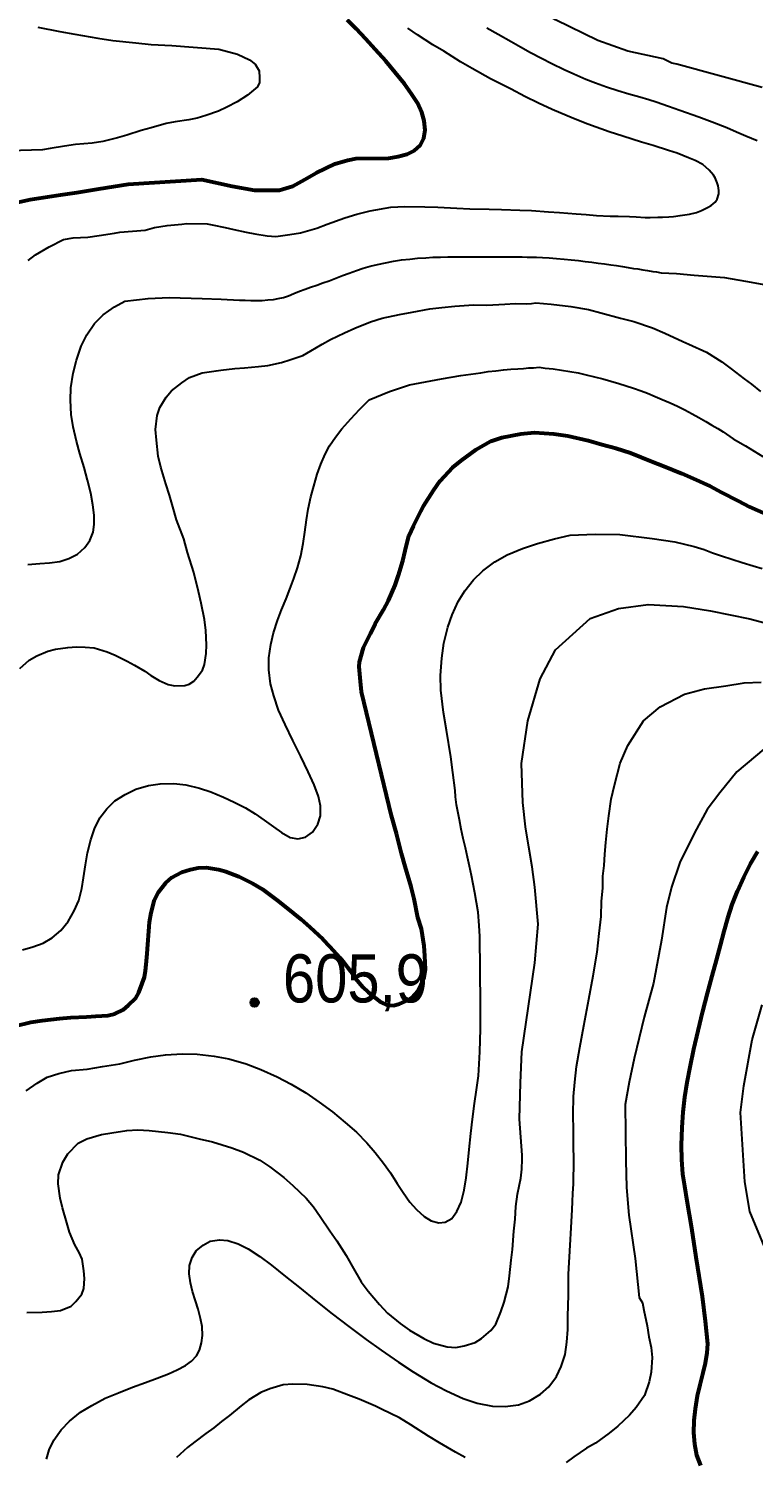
# Model space of a CAD drawing. Header units: metres. Extents: x 552626 to 559174, y 1843804 to 1852371.
# Drawn here: x 558302 to 558558, y 1847357 to 1847861 of the extents above; entities that cross this region are included whole.
import ezdxf

# ---------------------------------------------------------------- set-up
doc = ezdxf.new("R2010")
doc.units = ezdxf.units.M
doc.header["$LTSCALE"] = 6.8
for name, color, linetype, lineweight in [('1', 7, 'Continuous', 25), ('2', 7, 'Continuous', 53), ('5', 7, 'Continuous', 25)]:
    doc.layers.add(name, color=color, linetype=linetype, lineweight=lineweight)

msp = doc.modelspace()

# ---------------------------------------------------------------- hatches: boundary and pattern name
at = {"layer": '5'}
msp.add_hatch(color=256, dxfattribs=at).paths.add_polyline_path([(558383.73, 1847517.33, 1), (558380.73, 1847517.33, 1)])

# ---------------------------------------------------------------- linework, layer by layer
at = {"layer": '1'}
for points in [[(558513.98, 1847853.14), (558503.44, 1847856.88), (558488.45, 1847864.16), (558479.03, 1847870.02), (558458, 1847881.88), (558446.52, 1847888.92), (558437.15, 1847895.43), (558423.82, 1847907.41), (558409.61, 1847919.15), (558400.16, 1847926.42), (558393.88, 1847930.71), (558379.07, 1847936.47), (558363.18, 1847938.25), (558350.44, 1847941.67), (558340.69, 1847944.79), (558332.33, 1847947.05), (558321.95, 1847953.44), (558314.17, 1847959.62), (558302.57, 1847967.68), (558287.58, 1847977.27), (558280.65, 1847982.28), (558272.08, 1847993.5), (558267.96, 1848000)], [(558305.69, 1847861.67), (558313.43, 1847860.14), (558318.78, 1847859.18), (558326.92, 1847857.79), (558332.25, 1847856.98), (558340.34, 1847856.08), (558345.72, 1847855.54), (558353.01, 1847855.13), (558369.63, 1847853.81), (558376.16, 1847852.1), (558380.47, 1847850.14), (558382.43, 1847848.57), (558383.87, 1847846.21), (558384, 1847843.72), (558384, 1847842.15), (558383.21, 1847840.58), (558379.69, 1847837.57), (558376.07, 1847835.32), (558372.46, 1847833.41), (558369.55, 1847832), (558364.99, 1847830.39), (558362.02, 1847829.47), (558359.01, 1847828.87), (558354.18, 1847828.23), (558351.01, 1847827.62), (558345.78, 1847826.11), (558342.15, 1847825.11), (558337.1, 1847823.45)], [(558512.18, 1847823.18), (558507.43, 1847824.71), (558499.88, 1847827.42), (558494.75, 1847829.41), (558487.24, 1847832.54), (558482.49, 1847834.82), (558477.64, 1847837.17), (558472.78, 1847839.69), (558465.54, 1847843.35), (558459.05, 1847847.01), (558454.86, 1847849.44), (558449.03, 1847853.18), (558445.11, 1847855.39), (558439.72, 1847858.93), (558436.37, 1847861.29)], [(558559.62, 1847821.52), (558555.66, 1847823.12), (558552.31, 1847824.56), (558548.92, 1847826.06), (558543.81, 1847828.06), (558539.05, 1847829.86), (558532.32, 1847832.26), (558528.31, 1847833.68), (558523.95, 1847835.19), (558521.36, 1847835.97), (558518.22, 1847836.9), (558514.3, 1847838.01), (558510.4, 1847839.21), (558506.4, 1847840.49), (558502.57, 1847841.89), (558499.18, 1847843.21), (558494.98, 1847845.01), (558491.48, 1847846.62), (558487.15, 1847848.69), (558483.51, 1847850.58), (558479.66, 1847852.59), (558476.13, 1847854.58), (558472.85, 1847856.4), (558468.27, 1847858.99), (558464.19, 1847861.31)], [(558561.44, 1847840.31), (558531.3, 1847848.57), (558529.51, 1847848.95), (558526.51, 1847850.43), (558513.98, 1847853.14)], [(558337.1, 1847823.45), (558333.88, 1847822.58), (558328.7, 1847821.32), (558324.94, 1847820.72), (558319.01, 1847820.21), (558315.09, 1847819.59), (558310.02, 1847818.84), (558307.42, 1847818.37), (558287.86, 1847817.79)], [(558358.31, 1847792.29), (558365.55, 1847792.2), (558367.25, 1847791.9), (558371.85, 1847790.93), (558374.85, 1847790.19), (558379.29, 1847789.21), (558382.26, 1847788.63), (558386.66, 1847787.97), (558389.76, 1847787.75), (558394.67, 1847788.48), (558398.43, 1847789.08), (558404.15, 1847790.65), (558407.81, 1847792.07), (558414.05, 1847794.28), (558418.38, 1847795.61), (558423.07, 1847796.81), (558430.33, 1847798.06), (558435.29, 1847798.3), (558442.37, 1847798.2), (558446.95, 1847798.14), (558453.65, 1847797.74), (558458.24, 1847797.52), (558465, 1847797.38), (558469.41, 1847797.31), (558475.85, 1847796.97), (558479.94, 1847796.86), (558485.98, 1847796.38), (558489.83, 1847796.16), (558495.78, 1847795.76), (558499.31, 1847795.5), (558502.92, 1847795.17), (558507.78, 1847794.9), (558510.6, 1847794.89), (558514.53, 1847794.76), (558516.95, 1847794.62), (558520.06, 1847794.39), (558521.88, 1847794.44), (558524.53, 1847794.57), (558526.19, 1847794.6), (558528.5, 1847794.7), (558530.07, 1847794.79), (558532.44, 1847795.15), (558534.09, 1847795.34), (558535.8, 1847795.62), (558538.22, 1847796.23), (558539.97, 1847796.93), (558542.1, 1847797.92), (558543.43, 1847798.66), (558544.87, 1847799.9), (558545.51, 1847800.89), (558546.12, 1847802.79), (558546.15, 1847803.96), (558545.87, 1847805.67), (558545.5, 1847806.71), (558544.8, 1847808.46), (558544.2, 1847809.39), (558542.75, 1847811.14), (558540.44, 1847813.12), (558537.7, 1847814.55), (558535.43, 1847815.45), (558531.41, 1847817.15), (558528.31, 1847818.13), (558522.96, 1847819.84), (558518.83, 1847821.03), (558512.18, 1847823.18)], [(558302.27, 1847779.2), (558304.94, 1847781.25), (558309.77, 1847784.13), (558314.72, 1847786.62), (558318.22, 1847787.27), (558323.35, 1847787.52), (558327.36, 1847788.07), (558332.83, 1847788.94), (558334.71, 1847789.24), (558343.61, 1847789.93), (558346.91, 1847790.89), (558351.32, 1847791.57), (558356.5, 1847792.08), (558358.31, 1847792.29)], [(558423.05, 1847777.23), (558425.65, 1847777.86), (558428.41, 1847778.47), (558431.31, 1847778.98), (558434.11, 1847779.45), (558437.02, 1847779.75), (558439.78, 1847780.06), (558442.63, 1847780.2), (558445.2, 1847780.41), (558447.84, 1847780.43), (558450.45, 1847780.55), (558453.27, 1847780.54), (558456.26, 1847780.6), (558459.09, 1847780.55), (558462.08, 1847780.57), (558464.7, 1847780.54), (558467.38, 1847780.58), (558469.88, 1847780.58), (558472.24, 1847780.6), (558474.66, 1847780.54), (558476.65, 1847780.51), (558478.47, 1847780.48), (558480.08, 1847780.46), (558481.78, 1847780.41), (558483.84, 1847780.31), (558486.17, 1847780.17), (558488.84, 1847779.95), (558491.47, 1847779.74), (558494.03, 1847779.5), (558496.52, 1847779.23), (558498.92, 1847778.96), (558501.33, 1847778.62), (558503.56, 1847778.36), (558505.78, 1847778.06), (558507.93, 1847777.77), (558509.96, 1847777.49), (558512.15, 1847777.12), (558514.11, 1847776.8), (558515.95, 1847776.49), (558517.57, 1847776.28), (558519.29, 1847775.99), (558520.97, 1847775.73), (558522.77, 1847775.38), (558524.14, 1847775.23), (558525.7, 1847774.92), (558531.18, 1847774.72), (558537.44, 1847774.08), (558548.11, 1847773.31), (558555.49, 1847771.98), (558562.66, 1847770.67)], [(558302.21, 1847671.89), (558306.38, 1847672.26), (558309.83, 1847672.56), (558313.46, 1847673.02), (558316.66, 1847674.11), (558319.7, 1847675.58), (558322.29, 1847677.96), (558324.05, 1847680.37), (558325.2, 1847683.32), (558325.59, 1847686.07), (558325.55, 1847689.37), (558325.13, 1847693.01), (558324.38, 1847697.12), (558323.28, 1847701.72), (558322.05, 1847706.16), (558320.6, 1847711.07), (558319.36, 1847715.44), (558318.21, 1847720.49), (558317.53, 1847724.87), (558317.22, 1847729.91), (558317.42, 1847734.33), (558318.16, 1847739.53), (558319.33, 1847744.1), (558321.03, 1847749), (558323.02, 1847753.02), (558325.76, 1847756.97), (558328.81, 1847760.11), (558332.74, 1847762.94), (558336.41, 1847764.86), (558344.68, 1847765.9), (558352.07, 1847766.2), (558363.73, 1847765.85), (558370.41, 1847765.65), (558376.93, 1847765.27), (558378.94, 1847765.28), (558380.87, 1847765.11), (558382.87, 1847765.14), (558384.94, 1847765.14), (558386.91, 1847765.33), (558388.86, 1847765.54), (558390.61, 1847765.85), (558392.4, 1847766.25), (558394.17, 1847766.83), (558396.09, 1847767.55), (558398.03, 1847768.4), (558400.04, 1847769.11), (558402, 1847769.89), (558404.17, 1847770.52), (558406.33, 1847771.37), (558408.61, 1847772.13), (558410.86, 1847773.03), (558413.24, 1847773.91), (558415.63, 1847774.83), (558418.15, 1847775.72), (558420.56, 1847776.51), (558423.05, 1847777.23)], [(558364.98, 1847648.69), (558364.55, 1847652.47), (558363.38, 1847658.32), (558362.42, 1847662.37), (558360.73, 1847669.08), (558358.59, 1847676.15), (558357.2, 1847680.98), (558354.68, 1847687.76), (558353.33, 1847692.26), (558352.18, 1847696.45), (558350.89, 1847700.46), (558349.14, 1847706.33), (558348.19, 1847710.21), (558347.55, 1847715.79), (558347.28, 1847719.59), (558347.79, 1847724.55), (558348.8, 1847727.33), (558350.96, 1847730.99), (558352.94, 1847733.29), (558356.53, 1847736.12), (558359.22, 1847738.01), (558363.78, 1847739.61), (558368.68, 1847740.34), (558370.32, 1847740.53), (558375.25, 1847741.09), (558378.62, 1847741.4), (558383.64, 1847741.89), (558386.85, 1847742.18), (558391.72, 1847743.23), (558394.69, 1847744.16), (558399.24, 1847745.76), (558402.05, 1847747.41), (558406.11, 1847749.71), (558409.08, 1847751.38), (558413.96, 1847753.77), (558417.6, 1847755.35), (558423.16, 1847757.65), (558427.26, 1847758.87), (558433.42, 1847760.25), (558437.91, 1847761.01), (558444.09, 1847762.22), (558448.35, 1847762.71), (558452.88, 1847763.15), (558459.55, 1847763.66), (558464.23, 1847763.53), (558470.59, 1847763.85), (558474.22, 1847764.1), (558478.15, 1847763.97), (558480.04, 1847764.1), (558481.52, 1847764.27), (558486.89, 1847763.89), (558493.81, 1847763.02), (558500.09, 1847761.91), (558504.45, 1847760.84), (558511.41, 1847758.89), (558516.12, 1847757.68), (558522.7, 1847755.45), (558527.07, 1847753.62), (558533.39, 1847750.69), (558535.49, 1847749.76), (558541.73, 1847746.9), (558547.19, 1847743.46), (558550.47, 1847741.01), (558555.03, 1847737.54), (558557.66, 1847735.59)], [(558399.33, 1847679.34), (558399.95, 1847683.38), (558400.55, 1847687.71), (558401.2, 1847691.47), (558402.14, 1847695.86), (558403.11, 1847699.65), (558404.36, 1847703.86), (558405.59, 1847707.38), (558407.12, 1847710.91), (558408.68, 1847713.85), (558410.76, 1847716.88), (558413.06, 1847719.81), (558416.22, 1847723.35), (558419.31, 1847726.67), (558422.68, 1847730.04), (558429.86, 1847733.01), (558436.89, 1847735.34), (558448.23, 1847737.48), (558455.05, 1847738.66), (558462.12, 1847739.65), (558464.66, 1847740.06), (558467.4, 1847740.32), (558470.07, 1847740.68), (558472.7, 1847740.84), (558475.12, 1847741.04), (558477.17, 1847741.12), (558479.06, 1847741.37), (558480.68, 1847741.41), (558482.67, 1847741.55), (558484.82, 1847741.26), (558487.62, 1847741.01), (558490.56, 1847740.5), (558493.53, 1847740.06), (558496.42, 1847739.55), (558499.26, 1847738.92), (558502.21, 1847738.24), (558505.12, 1847737.46), (558508.04, 1847736.65), (558510.78, 1847735.86), (558513.44, 1847735.01), (558516.01, 1847734.2), (558518.65, 1847733.22), (558520.98, 1847732.37), (558523.63, 1847731.26), (558526.09, 1847730.23), (558528.92, 1847729.02), (558531.57, 1847727.79), (558534.15, 1847726.53), (558536.74, 1847725.15), (558539.01, 1847723.81), (558541.52, 1847722.45), (558543.64, 1847721.14), (558545.7, 1847719.96), (558547.61, 1847718.75), (558551.21, 1847716.33), (558555.53, 1847713.79), (558561.69, 1847710.02)], [(558557.66, 1847735.59), (558560.79, 1847732.96)], [(558450, 1847613.42), (558448.94, 1847619.74), (558448, 1847627.55), (558447.85, 1847632.75), (558448.3, 1847638.89), (558449.09, 1847644.19), (558450.47, 1847649.79), (558452.01, 1847654.17), (558454.14, 1847658.85), (558456.44, 1847662.63), (558459.54, 1847666.57), (558462.8, 1847669.7), (558467.06, 1847672.87), (558471.35, 1847675.3), (558476.84, 1847677.63), (558482.13, 1847679.35), (558488.15, 1847681), (558493.68, 1847682.29), (558502.46, 1847682.6), (558511.15, 1847682.53), (558522.59, 1847681.08), (558530.52, 1847679.98), (558537.43, 1847678.28), (558540.91, 1847677.27), (558543.86, 1847676.05), (558547.1, 1847674.96), (558550.71, 1847673.77), (558554.32, 1847672.66), (558558.27, 1847671.51), (558561.36, 1847670.55)], [(558300.36, 1847535.91), (558303.98, 1847536.95), (558307.62, 1847538.31), (558310.79, 1847540.15), (558313.79, 1847542.75), (558316.43, 1847545.88), (558318.58, 1847549.66), (558320.17, 1847553.32), (558321.22, 1847557.54), (558321.88, 1847561.35), (558322.56, 1847565.96), (558323.28, 1847570.1), (558324.37, 1847574.76), (558325.76, 1847578.64), (558327.64, 1847582.52), (558330.07, 1847585.64), (558332.95, 1847588.46), (558336.6, 1847590.79), (558340.29, 1847592.6), (558344.75, 1847593.91), (558348.89, 1847594.56), (558353.72, 1847594.58), (558358.01, 1847594.12), (558362.73, 1847593.01), (558366.77, 1847591.67), (558371.23, 1847589.82), (558375.06, 1847588.05), (558378.98, 1847586), (558382.41, 1847583.93), (558385.64, 1847581.71), (558388.87, 1847579.35), (558391.74, 1847577.32), (558394.75, 1847575.6), (558397.47, 1847575.04), (558400.23, 1847575.69), (558402.65, 1847577.45), (558404.5, 1847580.29), (558405.5, 1847583.2), (558405.49, 1847586.77), (558404.76, 1847590.02), (558403.27, 1847594.16), (558401.2, 1847598.71), (558398.55, 1847604.16), (558395.73, 1847609.76), (558393.01, 1847615.48), (558390.73, 1847620.52), (558388.98, 1847625.53), (558387.86, 1847629.83), (558387.27, 1847634.7), (558387.27, 1847638.94), (558387.92, 1847643.7), (558388.9, 1847647.76), (558390.33, 1847652.2), (558391.76, 1847655.91), (558393.33, 1847659.8), (558394.71, 1847663.21), (558396.14, 1847666.95), (558397.39, 1847670.81), (558398.52, 1847674.95), (558399.33, 1847679.34)], [(558476.98, 1847587.9), (558476.42, 1847601.73), (558478.68, 1847616.77), (558483.02, 1847631.55), (558488.4, 1847641.81), (558500.64, 1847652.86), (558510.64, 1847656.45), (558521.16, 1847657.79), (558533.58, 1847657.16), (558543.15, 1847655.56), (558557.1, 1847652.79), (558572.49, 1847648.64)], [(558299.42, 1847635.26), (558302.66, 1847638.21), (558305.31, 1847639.68), (558309.2, 1847641.37), (558311.95, 1847642.02), (558316.29, 1847642.6), (558319.33, 1847642.87), (558322.42, 1847642.81), (558325.61, 1847642.51), (558330.18, 1847641.12), (558332.98, 1847639.94), (558337.22, 1847637.77), (558339.87, 1847636.41), (558343.43, 1847634.33), (558345.61, 1847632.75), (558348.55, 1847631.01), (558351.72, 1847629.54), (558354.02, 1847629.06), (558357.57, 1847629.21), (558359.18, 1847629.73), (558360.73, 1847630.74), (558361.98, 1847632.13), (558363.85, 1847634.67), (558364.54, 1847636.67), (558365.18, 1847640.48), (558365.24, 1847643.57), (558364.98, 1847648.69)], [(558507.23, 1847583.26), (558508.05, 1847589.09), (558509.23, 1847594.07), (558511.27, 1847601.77), (558513.97, 1847608.08), (558519.54, 1847616.72), (558525.43, 1847621.72), (558533.96, 1847626.22), (558541.01, 1847628.07), (558548.55, 1847629.09), (558555.01, 1847630.16), (558561.07, 1847630.38)], [(558345.63, 1847498.15), (558350.79, 1847498.85), (558356.75, 1847499.2), (558361.98, 1847499.08), (558368, 1847498.43), (558373.18, 1847497.38), (558379.23, 1847495.64), (558384.49, 1847493.61), (558390.26, 1847491.07), (558395.2, 1847488.47), (558400.33, 1847485.44), (558405.05, 1847482.19), (558409.73, 1847478.7), (558414.25, 1847474.99), (558418.16, 1847471.51), (558421.86, 1847467.77), (558424.8, 1847464.41), (558427.78, 1847460.58), (558430.15, 1847457.23), (558432.58, 1847453.48), (558434.64, 1847450.3), (558437.07, 1847446.88), (558439.36, 1847444.19), (558442.08, 1847441.74), (558444.54, 1847440.25), (558447.22, 1847439.52), (558449.51, 1847439.77), (558451.82, 1847441.09), (558453.64, 1847443.51), (558455.2, 1847446.82), (558456.23, 1847451.09), (558456.97, 1847455.48), (558457.54, 1847460.65), (558457.98, 1847465.44), (558458.57, 1847471.1), (558459.15, 1847476.19), (558459.9, 1847481.69), (558460.6, 1847486.46), (558461.33, 1847491.43), (558461.73, 1847499.86), (558462.03, 1847508.01), (558461.93, 1847519.48), (558461.9, 1847526.19), (558461.81, 1847533.25), (558461.79, 1847536.11), (558461.76, 1847540.67), (558461.48, 1847544.52), (558461.1, 1847549.21), (558460.54, 1847552.61), (558459.95, 1847556.09), (558459.39, 1847559.1), (558458.75, 1847562.14), (558458.11, 1847565.45), (558457.36, 1847568.57), (558456.63, 1847571.91), (558455.91, 1847575.17), (558455.18, 1847578.55), (558454.57, 1847581.78), (558453.97, 1847584.79), (558453.56, 1847587.15), (558453.2, 1847589.98), (558453.01, 1847592.19), (558452.27, 1847598.51), (558451.5, 1847603.99), (558450, 1847613.42)], [(558565.64, 1847609.79), (558552.5, 1847598.76), (558546.41, 1847591.38), (558541.94, 1847585.46), (558537.49, 1847577.23), (558532.39, 1847566.75), (558529.4, 1847558.05), (558527.65, 1847550.9), (558525.89, 1847539.38), (558523.01, 1847524.13), (558519.75, 1847512.18), (558516.17, 1847497.5), (558514.42, 1847489.2), (558513.01, 1847481.32), (558513.23, 1847461.54), (558513.54, 1847452.06), (558514.29, 1847442.24), (558514.29, 1847442.24)], [(558314.53, 1847460.95), (558316.27, 1847463.9), (558319.99, 1847467.65), (558322.98, 1847469.16), (558328.21, 1847470.67), (558331.81, 1847471.25), (558337.11, 1847472.11), (558341, 1847472.31), (558345.01, 1847472.1), (558351.66, 1847471.45), (558356.13, 1847470.88), (558362.72, 1847469.23), (558367.34, 1847468.1), (558374.16, 1847465.97), (558378.32, 1847464.45), (558384.04, 1847461.7), (558387.56, 1847459.36), (558392.57, 1847455.53), (558395.72, 1847452.73), (558400.39, 1847448.27), (558402.99, 1847445.16), (558405.37, 1847441.78), (558408.79, 1847436.68), (558411.26, 1847433.22), (558414.53, 1847427.95), (558416.62, 1847424.19), (558419.91, 1847418.75), (558422.29, 1847415.37), (558426.33, 1847410.67), (558429.16, 1847407.67), (558433.67, 1847403.95), (558436.92, 1847401.66), (558442.01, 1847398.67), (558445.35, 1847397.06), (558450.16, 1847395.78), (558453.26, 1847395.55), (558456.19, 1847396.06), (558460.04, 1847397.33), (558462.37, 1847398.76), (558465.63, 1847401.55), (558467.37, 1847403.74), (558469.2, 1847408.11), (558470.39, 1847411.49), (558471.75, 1847416.97), (558472.23, 1847420.77), (558472.76, 1847426.32), (558473.24, 1847430.11), (558473.74, 1847436.57), (558474.17, 1847440.86), (558474.41, 1847445.3), (558474.99, 1847449.61), (558476.25, 1847455.32), (558476.55, 1847458.52), (558476.64, 1847462.02), (558476.73, 1847463.44), (558475.75, 1847476.11), (558476.13, 1847488.91), (558476.54, 1847499.89), (558481.17, 1847531.29), (558482.3, 1847544.92), (558481.18, 1847558.04), (558480.22, 1847565.26), (558479.04, 1847572.19), (558477.83, 1847579.38), (558476.98, 1847587.9)], [(558364.04, 1847431.7), (558366.56, 1847433.04), (558369.79, 1847433.59), (558372.81, 1847433.34), (558376.48, 1847432.13), (558379.92, 1847430.4), (558384.1, 1847427.61), (558388.15, 1847424.59), (558393.19, 1847420.62), (558398.03, 1847416.72), (558403.86, 1847412.01), (558409.65, 1847407.45), (558415.53, 1847402.9), (558421.61, 1847398.4), (558426.89, 1847394.6), (558433, 1847390.35), (558438.21, 1847386.94), (558444.52, 1847383.07), (558449.93, 1847380.19), (558455.87, 1847377.54), (558460.85, 1847375.88), (558466.22, 1847374.8), (558470.68, 1847374.65), (558475.42, 1847375.32), (558479.29, 1847376.7), (558483.2, 1847379), (558486.14, 1847381.67), (558488.81, 1847385.25), (558490.51, 1847388.83), (558491.83, 1847393.06), (558492.46, 1847397.37), (558492.83, 1847401.85), (558492.81, 1847406.43), (558492.99, 1847414.09), (558493.08, 1847421.46), (558493.61, 1847431.64), (558493.95, 1847437.83), (558494.31, 1847444.21), (558494.5, 1847446.95), (558494.58, 1847450.06), (558494.77, 1847453.24), (558494.85, 1847456.15), (558494.94, 1847458.89), (558494.94, 1847462.29), (558494.84, 1847466.31), (558494.77, 1847472.14), (558494.74, 1847477.75), (558494.86, 1847484.15), (558495.22, 1847489.2), (558495.88, 1847494.67), (558497.01, 1847501.46), (558498.45, 1847509.13), (558500.17, 1847518.54), (558501.74, 1847526.78), (558503.11, 1847535.03), (558503.87, 1847541.62), (558504.55, 1847547.64), (558504.67, 1847553.12), (558505.18, 1847557.69), (558505.22, 1847561.88), (558505.59, 1847565.71), (558505.89, 1847569.66), (558506.19, 1847573.75), (558506.72, 1847578.53), (558507.23, 1847583.26)], [(558565.2, 1847423.99), (558557.09, 1847443.56), (558557.09, 1847443.56), (558555.24, 1847454.02), (558553.71, 1847478.53), (558554.95, 1847487.94), (558557.85, 1847504.09), (558561.44, 1847516.46)], [(558301.63, 1847486.17), (558305.48, 1847488.89), (558308.98, 1847490.97), (558313.18, 1847492.31), (558317.56, 1847493.34), (558323.11, 1847493.74), (558328.59, 1847494.69), (558334.63, 1847495.65), (558339.89, 1847497), (558345.63, 1847498.15)], [(558301.82, 1847407.94), (558307.22, 1847407.97), (558310.52, 1847408.19), (558313.72, 1847408.64), (558317.54, 1847410.07), (558319.18, 1847411.76), (558321.21, 1847414.32), (558321.9, 1847416.31), (558322.23, 1847419.93), (558322, 1847422.64), (558321.37, 1847426.73), (558320.26, 1847429.1), (558318.79, 1847431.75), (558316.86, 1847436.27), (558315.9, 1847439.57), (558314.39, 1847444.8), (558313.57, 1847448.29), (558312.91, 1847453.28), (558313.05, 1847456.46), (558314.53, 1847460.95)], [(558514.29, 1847442.24), (558516.56, 1847426.93), (558517.93, 1847413.12), (558519.14, 1847411.27), (558519.61, 1847408.66), (558520.81, 1847403.23), (558521.43, 1847399.31), (558522.19, 1847395.57), (558522.52, 1847392.03), (558522.28, 1847386.85), (558521.51, 1847383.43), (558519.9, 1847378.59), (558516.98, 1847374.35), (558514.54, 1847371.66), (558510.51, 1847367.7), (558507.38, 1847365.26), (558502.54, 1847361.8), (558499.42, 1847359.94), (558494.95, 1847356.93), (558492.27, 1847354.88)], [(558308.72, 1847356.16), (558309.72, 1847359.42), (558311.31, 1847362.84), (558313.92, 1847366.45), (558316.88, 1847369.55), (558320.83, 1847372.74), (558324.74, 1847375.11), (558329.49, 1847377.59), (558334.18, 1847379.54), (558339.08, 1847381.48), (558343.78, 1847383.17), (558347.89, 1847384.71), (558351.87, 1847386.26), (558354.94, 1847387.63), (558357.86, 1847389.2), (558359.95, 1847390.7), (558361.67, 1847392.62), (558362.79, 1847394.6), (558363.55, 1847397.21), (558363.86, 1847399.77), (558363.71, 1847402.93), (558363.18, 1847405.75), (558362.27, 1847409.06), (558361.32, 1847411.97), (558360.32, 1847415.31), (558359.6, 1847418.4), (558359.17, 1847421.55), (558359.29, 1847424.5), (558360.16, 1847427.26), (558361.66, 1847429.71), (558364.04, 1847431.7)], [(558456.56, 1847356.68), (558453.17, 1847358.62), (558447.56, 1847361.89), (558443.63, 1847364.26), (558437.36, 1847368.2), (558433.33, 1847370.65), (558426.99, 1847373.74), (558424.96, 1847374.76), (558419.09, 1847377.33), (558415.44, 1847378.74), (558409.89, 1847380.76), (558406.29, 1847381.68), (558400.79, 1847382.46), (558395.7, 1847382.62), (558392.33, 1847382.32), (558387.66, 1847380.95), (558384.49, 1847379.59), (558380.21, 1847377.02), (558377.54, 1847374.97), (558373.35, 1847371.58), (558370.61, 1847369.43), (558367.79, 1847367.2), (558365.02, 1847365.21), (558361.13, 1847362.19), (558358.52, 1847360.23), (558354.69, 1847356.71)]]:
    msp.add_lwpolyline(points, dxfattribs=at)
at = {"layer": '2'}
for points in [[(558298.8, 1847799.89), (558302.99, 1847800.75), (558307.64, 1847801.49), (558313.72, 1847802.39), (558319.51, 1847803.26), (558327.28, 1847804.52), (558332.44, 1847805.4), (558337.64, 1847806.26), (558363.6, 1847807.87), (558374.31, 1847805.53), (558382.22, 1847804.13), (558388.27, 1847804.13), (558391.07, 1847804.13), (558395.72, 1847805.53), (558399.91, 1847807.87), (558404.1, 1847810.2), (558410.67, 1847813.39), (558415.19, 1847814.73), (558418.03, 1847815.23), (558429.47, 1847815.39), (558432.92, 1847815.99), (558436.05, 1847816.82), (558438.73, 1847818.13), (558440.73, 1847819.86), (558442.02, 1847822.49), (558442.48, 1847825.21), (558442.12, 1847828.6), (558441.25, 1847831.52), (558439.72, 1847834.86), (558437.65, 1847838.12), (558435.14, 1847841.64), (558431.9, 1847845.66), (558428.52, 1847849.61), (558424.84, 1847853.73), (558421.38, 1847857.52), (558418.05, 1847860.99), (558414.89, 1847864.18)], [(558413.4, 1847531.93), (558416.13, 1847528.42), (558417.75, 1847525.94), (558420.44, 1847522.76), (558422.31, 1847520.98), (558425.14, 1847518.72), (558426.79, 1847517.42), (558429.08, 1847516.35), (558431.41, 1847516.28), (558433.34, 1847516.84), (558436.28, 1847518.09), (558437.9, 1847519.19), (558439.81, 1847521.4), (558440.89, 1847523.53), (558442.09, 1847526.16), (558442.59, 1847529.04), (558442.37, 1847533.84), (558442.05, 1847537.38), (558441.11, 1847543.34), (558439.91, 1847547.28), (558438.57, 1847553.86), (558437.5, 1847558.15), (558435.43, 1847565.31), (558434.06, 1847569.97), (558432.27, 1847576.92), (558430.55, 1847583.21), (558419.95, 1847626.98), (558419.61, 1847630.68), (558419.1, 1847635.86), (558419.31, 1847637.63), (558420.73, 1847642.62), (558423.16, 1847647.56), (558424.84, 1847650.99), (558427.76, 1847655.98), (558429.47, 1847659.26), (558431.84, 1847664.68), (558433.01, 1847668.23), (558434.6, 1847673.23), (558435.35, 1847676.81), (558436.66, 1847682.04), (558438.33, 1847685.64), (558440.9, 1847690.75), (558441.86, 1847692.53), (558445.38, 1847698.09), (558447.74, 1847701.44), (558452.1, 1847706.18), (558455.14, 1847708.69), (558460.44, 1847712.54), (558465.59, 1847715.46), (558469.51, 1847716.82), (558476.18, 1847718.09), (558481.03, 1847718.56), (558487.82, 1847718.1), (558492.81, 1847717.42), (558499.98, 1847715.75), (558504.8, 1847714.31), (558509.77, 1847713.05), (558514.87, 1847711.39), (558522.45, 1847708.35), (558526.64, 1847706.67), (558533.09, 1847704.08), (558537.04, 1847702.29), (558543.08, 1847699.58), (558546.98, 1847697.53), (558552.9, 1847694.47)], [(558552.9, 1847694.47), (558556.89, 1847692.35), (558562.85, 1847689.71)], [(558539.79, 1847353.86), (558538.35, 1847357.55), (558537.67, 1847361.35), (558537.34, 1847365.37), (558537.46, 1847369.78), (558537.83, 1847373.89), (558538.61, 1847378.45), (558539.5, 1847382.33), (558540.56, 1847386.54), (558541.36, 1847390.02), (558541.97, 1847393.62), (558542.23, 1847396.77), (558541.43, 1847404.8), (558540.33, 1847413.57), (558538.14, 1847427.44), (558536.61, 1847437.63), (558534.88, 1847447.32), (558534.13, 1847452.46), (558533.41, 1847456.67), (558533.06, 1847461.87), (558532.93, 1847466.93), (558533.11, 1847473.15), (558533.54, 1847478.6), (558534.09, 1847483.92), (558534.89, 1847489.07), (558535.95, 1847494.47), (558537.25, 1847500.85), (558538.8, 1847507.37), (558540.43, 1847514.23), (558542.13, 1847520.61), (558543.73, 1847526.7), (558545.26, 1847532.3), (558546.73, 1847537.59), (558547.99, 1847542.48), (558549.33, 1847547.14), (558550.83, 1847551.88), (558552.7, 1847556.66), (558554.96, 1847561.57), (558557.34, 1847566.24), (558559.93, 1847570.61)], [(558297.46, 1847508.97), (558303.2, 1847510.38), (558307.21, 1847510.92), (558313.36, 1847511.71), (558317.31, 1847512), (558322.86, 1847512.22), (558326.24, 1847512.52), (558330.45, 1847512.76), (558332.87, 1847513.37), (558335.79, 1847514.78), (558337.77, 1847516.34), (558340.15, 1847518.78), (558341.33, 1847520.83), (558342.54, 1847524.04), (558343.37, 1847526.22), (558343.69, 1847528.5), (558344.01, 1847530.78), (558344.33, 1847534.56), (558345.13, 1847545.71), (558345.75, 1847548.94), (558346.89, 1847553.56), (558348.32, 1847556.3), (558350.86, 1847559.51), (558352.97, 1847561.41), (558356.58, 1847563.32), (558359.55, 1847564.25), (558362.3, 1847564.89), (558365.2, 1847564.98), (558369.44, 1847564.3), (558372.1, 1847563.53), (558376.71, 1847561.81), (558381.57, 1847559.29), (558385.04, 1847557.28), (558390.22, 1847553.46), (558393.61, 1847550.78), (558398.57, 1847546.69), (558401.72, 1847543.89), (558406.27, 1847539.67), (558408.82, 1847537.06), (558412.34, 1847533.22), (558413.4, 1847531.93)]]:
    msp.add_lwpolyline(points, dxfattribs=at)
at = {"layer": '5'}
msp.add_circle((558382.23, 1847517.33), 1.5, dxfattribs=at)

# ---------------------------------------------------------------- texts
at = {"layer": '5', "width": 0.9}
msp.add_text('605,9', height=17, dxfattribs=at).set_placement((558392.23, 1847517.33))

doc.saveas('drawing.dxf')
